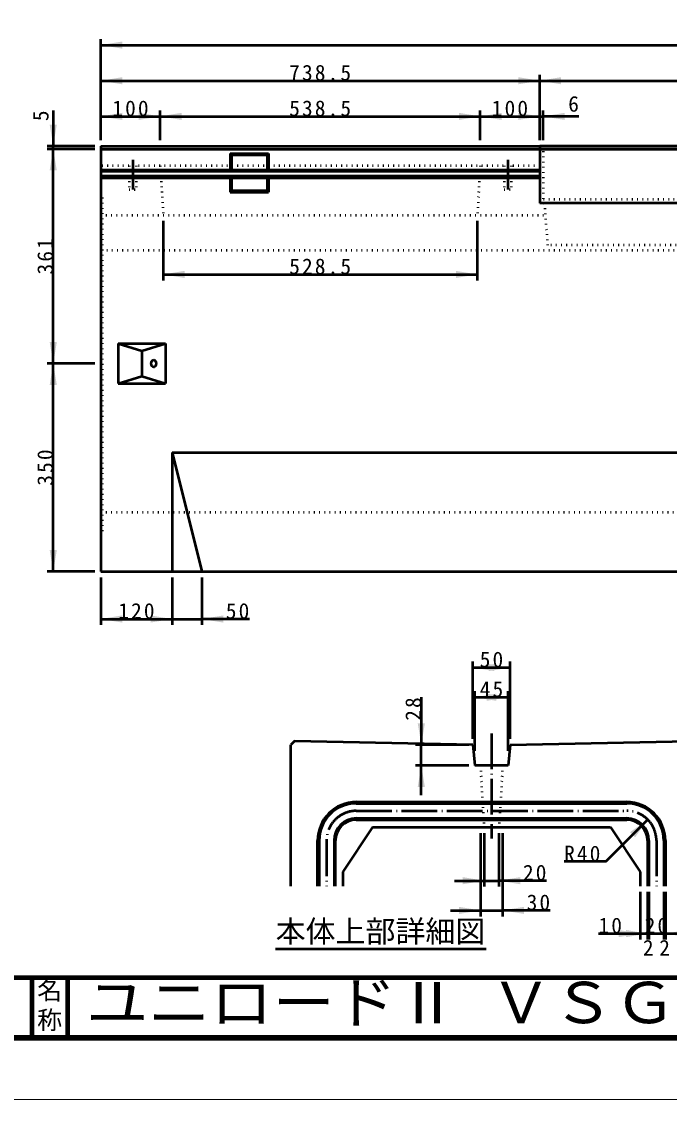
# Model space of a CAD drawing. Units: millimetres, scale not verified. Extents: x -2102 to 2102, y -1485 to 1485.
# Drawn here: x -300 to 790, y -1485 to 329 of the extents above; entities that cross this region are included whole.
import ezdxf
from ezdxf.enums import TextEntityAlignment as Align

# ---------------------------------------------------------------- set-up
doc = ezdxf.new("R2010")
doc.units = ezdxf.units.MM
doc.header["$LTSCALE"] = 5
doc.linetypes.add('DOTTED', pattern=[1.75, 0.25, -1.5])
doc.linetypes.add('LONG_DASHED_DOTTED', pattern=[15.25, 12, -1.5, 0.25, -1.5])
doc.layers.add('0-0_V-nasSTD', color=7, linetype='Continuous', lineweight=35)
doc.layers.add('0-1_0', color=7, linetype='Continuous', lineweight=50)
doc.styles.add('ＭＳ ゴシック', font='')
doc.styles.get('ＭＳ ゴシック').set_extended_font_data('MS Gothic')

msp = doc.modelspace()

# ---------------------------------------------------------------- linework, layer by layer
at = {"layer": '0-0_V-nasSTD', "lineweight": 50}
for p, q in [((-166.5, 119.655), (-166.5, -596.345)), ((-166.5, 119.655), (1833.5, 119.655)), ((-166.5, 114.655), (572, 114.655)), ((572, 119.655), (572, 23.655)), ((1095, 119.655), (572, 119.655)), ((572, 114.655), (833.5, 114.655)), ((51.2, 106.955), (115.8, 106.955)), ((51.2, 106.955), (53.5, 104.655)), ((51.2, 106.955), (51.2, 79.67)), ((53.5, 104.655), (113.5, 104.655)), ((53.5, 104.655), (53.5, 79.67)), ((113.5, 104.655), (115.8, 106.955)), ((113.5, 104.655), (113.5, 79.67)), ((115.8, 106.955), (115.8, 79.67)), ((-166.5, 79.67), (572, 79.67)), ((-166.5, 77.655), (572, 77.655)), ((-166.5, 69.655), (572, 69.655)), ((-166.5, 66.296), (572, 66.296)), ((51.2, 66.296), (51.2, 42.355)), ((53.5, 66.296), (53.5, 44.655)), ((113.5, 66.296), (113.5, 44.655)), ((115.8, 66.296), (115.8, 42.355)), ((51.2, 42.355), (53.5, 44.655)), ((51.2, 42.355), (115.8, 42.355)), ((53.5, 44.655), (113.5, 44.655)), ((113.5, 44.655), (115.8, 42.355)), ((-137.5, -212.845), (-137.5, -279.845)), ((-137.5, -212.845), (-57.5, -212.845)), ((-57.5, -212.845), (-57.5, -279.845)), ((-97.5, -224.845), (-97.5, -267.845)), ((-137.5, -279.845), (-57.5, -279.845)), ((-46.5, -396.345), (-46.5, -596.345)), ((-46.5, -396.345), (833.5, -396.345)), ((-46.5, -396.345), (3.5, -596.345)), ((-166.5, -596.345), (1833.5, -596.345)), ((153.433, -1125.807), (153.433, -888.057)), ((459.683, -888.057), (462.808, -923.057)), ((522.183, -888.057), (519.058, -923.057)), ((519.058, -923.057), (462.808, -923.057)), ((200.933, -1049.307), (200.933, -1125.807)), ((225.933, -1049.307), (225.933, -1125.807)), ((755.933, -1049.307), (755.933, -1125.807)), ((780.933, -1049.307), (780.933, -1125.807))]:
    msp.add_line(p, q, dxfattribs=at)
at = {"layer": '0-0_V-nasSTD', "linetype": 'DOTTED', "lineweight": 50}
for p, q in [((-166.5, 114.655), (572, 114.655)), ((578, 119.655), (578, 23.655)), ((572, 86.655), (-166.5, 86.655)), ((-118.8, 86.655), (-118.8, 46.655)), ((-106.8, 86.655), (-106.8, 46.655)), ((-66.5, 86.655), (-61.5, 3.655)), ((472, 86.655), (467, 3.655)), ((512.3, 86.655), (512.3, 46.655)), ((524.3, 86.655), (524.3, 46.655)), ((-166.5, 37.655), (-163.5, 35.655)), ((-118.8, 46.655), (-106.8, 46.655)), ((512.3, 46.655), (524.3, 46.655)), ((-163.5, -528.345), (-163.5, 35.655)), ((833.5, 29.655), (578, 29.655)), ((579.75, 23.655), (585.187, -47.065)), ((-166.5, 13.655), (-163.5, 15.655)), ((-166.5, 3.655), (581.288, 3.655)), ((1081.813, -47.065), (585.187, -47.065)), ((833.5, -56.345), (-166.5, -56.345)), ((-166.5, -496.345), (833.5, -496.345)), ((-166.5, -506.345), (-163.5, -508.345)), ((-166.5, -530.345), (-163.5, -528.345))]:
    msp.add_line(p, q, dxfattribs=at)
at = {"layer": '0-0_V-nasSTD', "linetype": 'LONG_DASHED_DOTTED', "lineweight": 50}
for p, q in [((-112.8, 96.655), (-112.8, 46.655)), ((518.3, 96.655), (518.3, 46.655)), ((213.433, -1049.307), (213.433, -1125.807)), ((768.433, -1049.307), (768.433, -1125.807))]:
    msp.add_line(p, q, dxfattribs=at)
at = {"layer": '0-0_V-nasSTD', "lineweight": 100}
for p, q in [((-282.5, -1280), (-282.5, -1380)), ((-222.5, -1280), (-222.5, -1380)), ((-1997.5, -1380), (1997.5, -1380))]:
    msp.add_line(p, q, dxfattribs=at)
at = {"layer": '0-0_V-nasSTD', "lineweight": 18}
for points in [[(-2102.5, -1485), (-2102.5, 1485), (2102.5, 1485), (2102.5, -1485)], [(-2002.5, -1385), (-2002.5, 1385), (2002.5, 1385), (2002.5, -1385)]]:
    msp.add_lwpolyline(points, close=True, dxfattribs=at)
at = {"layer": '0-0_V-nasSTD', "lineweight": 50}
for points in [[(1095, 119.655), (1095, 23.655), (572, 23.655)], [(-137.5, -212.845), (-97.5, -224.845), (-57.5, -212.845)], [(-137.5, -279.845), (-97.5, -267.845), (-57.5, -279.845)]]:
    msp.add_lwpolyline(points, dxfattribs=at)
for centre, radius, start, end in [((263.433, -1049.307), 62.5, 90, 180), ((718.433, -1049.307), 62.5, 0, 90), ((263.433, -1049.307), 37.5, 90, 180), ((718.433, -1049.307), 37.5, 0, 90)]:
    msp.add_arc(centre, radius, start, end, dxfattribs=at)
at = {"layer": '0-0_V-nasSTD', "linetype": 'LONG_DASHED_DOTTED', "lineweight": 50}
for centre, start, end in [((263.433, -1049.307), 90, 180), ((718.433, -1049.307), 0, 90)]:
    msp.add_arc(centre, 50, start, end, dxfattribs=at)
at = {"layer": '0-0_V-nasSTD', "lineweight": 50}
msp.add_ellipse((-77.5, -246.345), major_axis=(0, 6), ratio=0.707107, dxfattribs=at)
at = {"layer": '0-0_V-nasSTD'}
for points in [[(-166.5, 289.655), (-130.5, 283.655), (-130.5, 295.655)], [(-166.5, 229.655), (-130.5, 223.655), (-130.5, 235.655)], [(536, 223.655), (536, 235.655), (572, 229.655)], [(572, 229.655), (608, 223.655), (608, 235.655)], [(-166.5, 169.655), (-130.5, 163.655), (-130.5, 175.655)], [(-102.5, 163.655), (-102.5, 175.655), (-66.5, 169.655)], [(-66.5, 169.655), (-30.5, 163.655), (-30.5, 175.655)], [(436, 163.655), (436, 175.655), (472, 169.655)], [(472, 169.655), (508, 163.655), (508, 175.655)], [(536, 163.655), (536, 175.655), (572, 169.655)], [(578, 169.655), (614, 163.655), (614, 175.655)], [(-252.5, 155.655), (-246.5, 119.655), (-240.5, 155.655)], [(-252.5, 78.655), (-246.5, 114.655), (-240.5, 78.655)], [(-61.5, -96.345), (-25.5, -102.345), (-25.5, -90.345)], [(431, -102.345), (431, -90.345), (467, -96.345)], [(-252.5, -210.345), (-246.5, -246.345), (-240.5, -210.345)], [(-252.5, -282.345), (-246.5, -246.345), (-240.5, -282.345)], [(-252.5, -560.345), (-246.5, -596.345), (-240.5, -560.345)], [(-166.5, -676.345), (-130.5, -682.345), (-130.5, -670.345)], [(-82.5, -682.345), (-82.5, -670.345), (-46.5, -676.345)], [(3.5, -676.345), (39.5, -682.345), (39.5, -670.345)], [(459.683, -758.057), (495.683, -764.057), (495.683, -752.057)], [(486.183, -764.057), (486.183, -752.057), (522.183, -758.057)], [(462.808, -808.057), (498.808, -814.057), (498.808, -802.057)], [(483.058, -814.057), (483.058, -802.057), (519.058, -808.057)], [(366.808, -852.057), (372.808, -888.057), (378.808, -852.057)], [(366.808, -959.057), (372.808, -923.057), (378.808, -959.057)], [(724.09, -1035.165), (732.575, -1043.651), (753.789, -1013.952)], [(442.433, -1122.807), (442.433, -1110.807), (478.433, -1116.807)], [(503.433, -1116.807), (539.433, -1122.807), (539.433, -1110.807)], [(436.183, -1172.807), (436.183, -1160.807), (472.183, -1166.807)], [(509.683, -1166.807), (545.683, -1172.807), (545.683, -1160.807)], [(704.933, -1211.807), (704.933, -1199.807), (740.933, -1205.807)], [(717.433, -1211.807), (717.433, -1199.807), (753.433, -1205.807)], [(783.433, -1205.807), (819.433, -1211.807), (819.433, -1199.807)]]:
    msp.add_solid(points, dxfattribs=at)
at = {"layer": '0-1_0'}
for p, q in [((-166.5, 129.655), (-166.5, 299.655)), ((-166.5, 289.655), (1833.5, 289.655)), ((572, 129.655), (572, 239.655)), ((-166.5, 229.655), (572, 229.655)), ((572, 229.655), (1095, 229.655)), ((-246.5, 179.655), (-246.5, 119.655)), ((-166.5, 169.655), (-66.5, 169.655)), ((-66.5, 129.655), (-66.5, 179.655)), ((-66.5, 169.655), (472, 169.655)), ((472, 129.655), (472, 179.655)), ((472, 169.655), (572, 169.655)), ((572, 169.655), (578, 169.655)), ((578, 129.655), (578, 179.655)), ((638, 169.655), (578, 169.655)), ((-176.5, 119.655), (-256.5, 119.655)), ((-176.5, 114.655), (-256.5, 114.655)), ((-246.5, 114.655), (-246.5, 119.655)), ((-61.5, -6.345), (-61.5, -106.345)), ((467, -6.345), (467, -106.345)), ((-61.5, -96.345), (467, -96.345)), ((-176.5, -246.345), (-256.5, -246.345)), ((-176.5, -596.345), (-256.5, -596.345)), ((-166.5, -606.345), (-166.5, -686.345)), ((-46.5, -606.345), (-46.5, -686.345)), ((3.5, -606.345), (3.5, -686.345)), ((83.5, -676.345), (3.5, -676.345)), ((459.683, -878.057), (459.683, -748.057)), ((459.683, -758.057), (522.183, -758.057)), ((522.183, -878.057), (522.183, -748.057)), ((462.808, -898.057), (462.808, -798.057)), ((519.058, -898.057), (519.058, -798.057)), ((372.808, -808.057), (372.808, -888.057)), ((462.808, -808.057), (519.058, -808.057)), ((452.808, -888.057), (362.808, -888.057)), ((372.808, -923.057), (372.808, -888.057)), ((452.808, -923.057), (362.808, -923.057)), ((372.808, -973.057), (372.808, -923.057)), ((263.433, -984.307), (718.433, -984.307)), ((263.433, -986.807), (718.433, -986.807)), ((263.433, -1011.807), (718.433, -1011.807)), ((263.433, -1014.307), (718.433, -1014.307)), ((683.078, -1084.663), (753.789, -1013.952)), ((290.933, -1026.807), (240.933, -1101.807)), ((290.933, -1026.807), (690.933, -1026.807)), ((690.933, -1026.807), (740.933, -1101.807)), ((198.433, -1089.307), (198.433, -1049.307)), ((228.433, -1089.307), (228.433, -1049.307)), ((472.183, -1036.807), (472.183, -1176.807)), ((478.433, -1036.807), (478.433, -1126.807)), ((503.433, -1036.807), (503.433, -1126.807)), ((509.683, -1036.807), (509.683, -1176.807)), ((753.433, -1049.307), (753.433, -1089.307)), ((783.433, -1049.307), (783.433, -1089.307)), ((683.078, -1084.663), (613.078, -1084.663)), ((198.433, -1125.807), (198.433, -1089.307)), ((228.433, -1125.807), (228.433, -1089.307)), ((240.933, -1101.807), (240.933, -1125.807)), ((740.933, -1101.807), (740.933, -1125.807)), ((753.433, -1089.307), (753.433, -1125.807)), ((783.433, -1089.307), (783.433, -1125.807)), ((428.433, -1116.807), (478.433, -1116.807)), ((478.433, -1116.807), (503.433, -1116.807)), ((583.433, -1116.807), (503.433, -1116.807)), ((740.933, -1135.807), (740.933, -1215.807)), ((753.433, -1135.807), (753.433, -1215.807)), ((755.933, -1135.807), (755.933, -1215.807)), ((780.933, -1135.807), (780.933, -1215.807)), ((783.433, -1135.807), (783.433, -1215.807)), ((422.183, -1166.807), (472.183, -1166.807)), ((472.183, -1166.807), (509.683, -1166.807)), ((589.683, -1166.807), (509.683, -1166.807)), ((670.933, -1205.807), (740.933, -1205.807)), ((740.933, -1205.807), (753.433, -1205.807)), ((127.697, -1231.593), (481.707, -1231.593))]:
    msp.add_line(p, q, dxfattribs=at)
at = {"layer": '0-1_0', "linetype": 'LONG_DASHED_DOTTED'}
for p, q in [((490.933, -869.307), (490.933, -1045.557)), ((263.433, -999.307), (718.433, -999.307))]:
    msp.add_line(p, q, dxfattribs=at)
at = {"layer": '0-1_0', "linetype": 'DOTTED'}
for p, q in [((472.183, -923.057), (478.433, -1026.807)), ((509.683, -923.057), (503.433, -1026.807))]:
    msp.add_line(p, q, dxfattribs=at)
at = {"layer": '0-1_0', "lineweight": 100}
msp.add_line((-1997.5, -1280), (1997.5, -1280), dxfattribs=at)
at = {"layer": '0-1_0'}
for points in [[(-246.5, -596.345), (-246.5, -246.345), (-246.5, 114.655)], [(-166.5, -676.345), (-46.5, -676.345), (3.5, -676.345)], [(459.683, -888.057), (159.683, -881.807), (153.433, -888.057)], [(522.183, -888.057), (822.183, -881.807), (828.433, -888.057)], [(753.433, -1205.807), (755.933, -1205.807), (780.933, -1205.807), (783.433, -1205.807), (828.433, -1205.807)]]:
    msp.add_lwpolyline(points, dxfattribs=at)
for centre, radius, start, end in [((263.433, -1049.307), 65, 90, 180), ((718.433, -1049.307), 65, 0, 90), ((263.433, -1049.307), 35, 90, 180), ((718.433, -1049.307), 35, 0, 90)]:
    msp.add_arc(centre, radius, start, end, dxfattribs=at)

# ---------------------------------------------------------------- texts
at = {"layer": '0-0_V-nasSTD', "style": 'ＭＳ ゴシック'}
for s, height, p in [('6', 26.39, (620, 169.655)), ('本体上部詳細図', 36.95, (127.697, -1231.593)), ('2', 26.39, (745.683, -1250.807)), ('2', 26.39, (773.183, -1250.807)), ('名', 30.79, (-273.518, -1326.001)), ('称', 30.79, (-273.524, -1375.99))]:
    msp.add_text(s, height=height, dxfattribs=at).set_placement(p, align=Align.BOTTOM_LEFT)
msp.add_text('5', height=26.39, rotation=90, dxfattribs=at).set_placement((-246.5, 161.655), align=Align.BOTTOM_LEFT)
at = {"layer": '0-0_V-nasSTD', "style": 'ＭＳ ゴシック', "width": 1.1}
msp.add_text('ユニロードⅡ ＶＳＧ集水', height=69.65, dxfattribs=at).set_placement((-191, -1377.53), align=Align.BOTTOM_LEFT)
at = {"layer": '0-0_V-nasSTD', "char_height": 26.39, "attachment_point": 7, "style": 'ＭＳ ゴシック'}
for s, insert in [('\\T1.2;738.5', (150.55, 229.655)), ('\\T1.2;100', (-147.1, 169.655)), ('\\T1.2;538.5', (150.55, 169.655)), ('\\T1.2;100', (491.4, 169.655)), ('\\T1.2;528.5', (150.55, -96.345)), ('\\T1.2;120', (-137.1, -676.345)), ('\\T1.2;50', (43.9, -676.349)), ('\\T1.2;50', (471.133, -758.057)), ('\\T1.2;45', (471.133, -808.057)), ('\\T1.2;R40', (613.078, -1084.663)), ('\\T1.2;20', (543.833, -1116.807)), ('\\T1.2;30', (550.083, -1166.807)), ('\\T1.2;10', (670.933, -1205.807)), ('\\T1.2;20', (748.633, -1205.807))]:
    msp.add_mtext(s, dxfattribs=dict(at, insert=insert))
at = {"layer": '0-0_V-nasSTD', "char_height": 26.39, "attachment_point": 7, "rotation": 90, "style": 'ＭＳ ゴシック'}
for s, insert in [('\\T1.2;361', (-246.5, -96.445)), ('\\T1.2;350', (-246.5, -451.945)), ('\\T1.2;28', (372.812, -847.657))]:
    msp.add_mtext(s, dxfattribs=dict(at, insert=insert))

doc.saveas('drawing.dxf')
